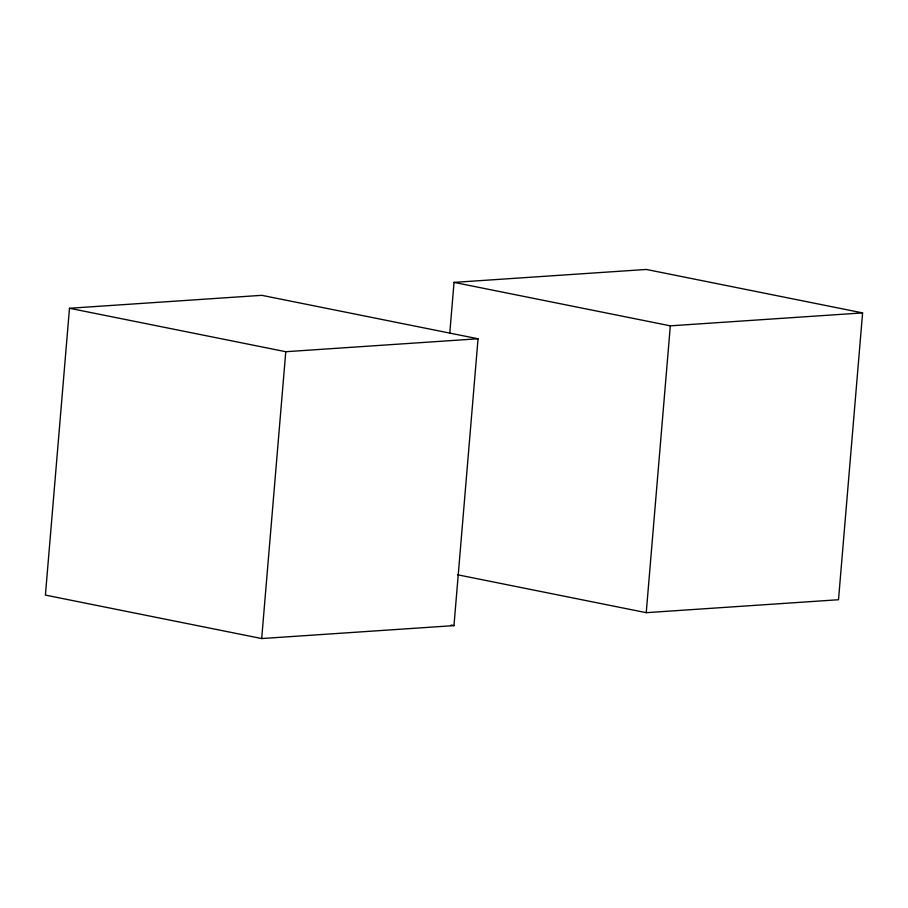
<?xml version="1.0" encoding="UTF-8"?>
<svg xmlns="http://www.w3.org/2000/svg" width="908" height="908" viewBox="0 0 908 908"><rect width="100%" height="100%" fill="white"/><g stroke="black" fill="none" stroke-linecap="round" stroke-linejoin="round"><path stroke-width="1.36" d="M69.485 308.266L45.4 595.103L261.686 638.551L453.966 625.612L478.051 338.775L261.765 295.327L69.485 308.266L285.77 351.714L478.051 338.775M261.686 638.551L285.77 351.714M449.766 333.259L454.034 282.388L646.314 269.449L862.6 312.897L838.515 599.734L646.235 612.673L457.677 574.798M646.235 612.673L670.32 325.836L862.6 312.897M454.034 282.388L670.32 325.836M451.185 625.056L453.966 625.612"/></g></svg>
